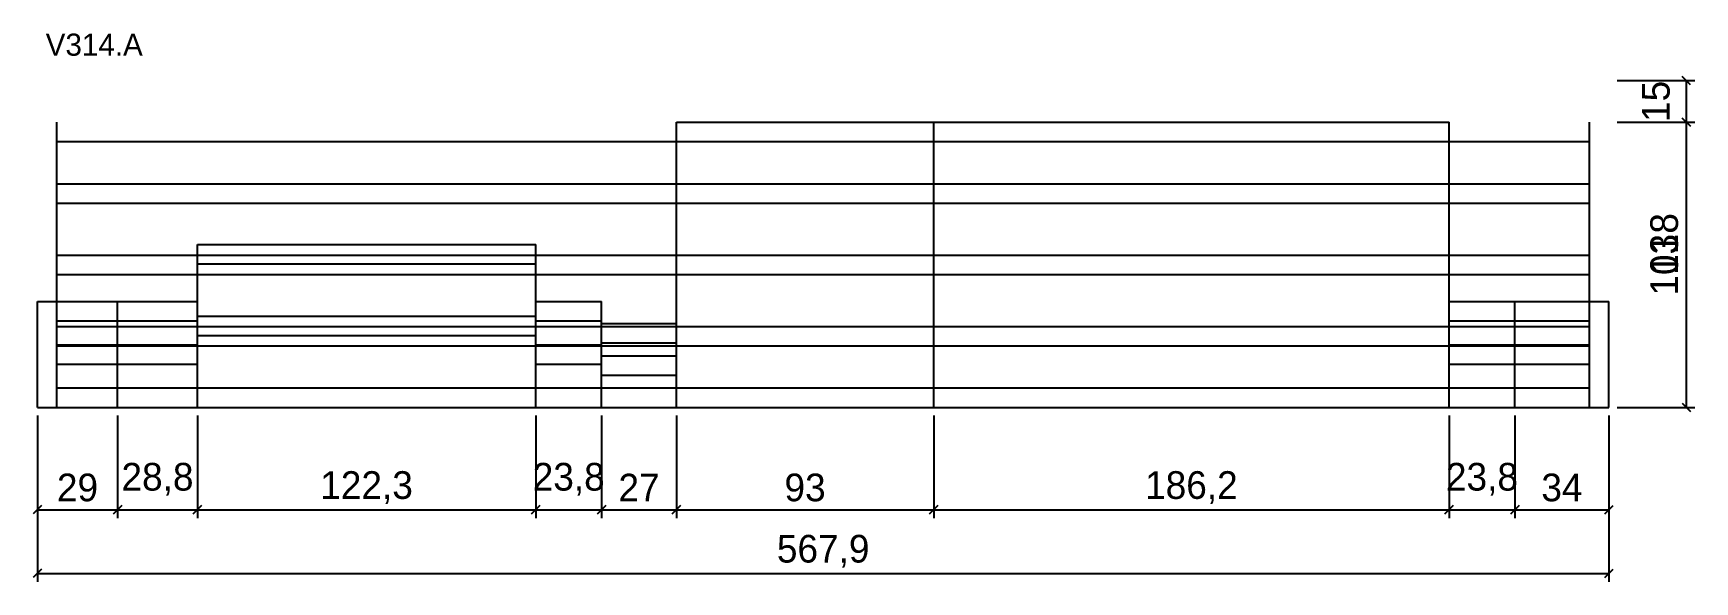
# Model space of a CAD drawing. Extents: x -2 to 599, y -316 to -118.
import ezdxf

# ---------------------------------------------------------------- set-up
doc = ezdxf.new("R2010")
doc.units = 0
for name, color, linetype in [('COTA', 241, 'Continuous'), ('NOMENCLATURA', 7, 'Continuous'), ('Painéis', 200, 'Continuous'), ('SARR_2.2x7', 40, 'Continuous')]:
    doc.layers.add(name, color=color, linetype=linetype)
doc.dimstyles.new('PAINEL', dxfattribs={"dimtxt": 10, "dimasz": 3, "dimexe": 3, "dimexo": 3, "dimgap": 3, "dimtad": 1, "dimblk": 'OBLIQUE', "dimblk1": 'OBLIQUE', "dimcen": 2.5, "dimclrd": 4, "dimclre": 4, "dimclrt": 240, "dimazin": 3, "dimtfac": 1, "dimtmove": 0, "dimatfit": 3})

# ---------------------------------------------------------------- blocks, each defined once
blk = doc.blocks.new('_OBLIQUE')
at = {"color": 0, "linetype": 'BYBLOCK'}
blk.add_line((-0.5, -0.5), (0.5, 0.5), dxfattribs=at)

msp = doc.modelspace()

# ---------------------------------------------------------------- linework, layer by layer
at = {"layer": 'Painéis'}
for p, q in [((230.9, -253), (230.9, -150)), ((230.9, -150), (323.9, -150)), ((323.9, -253), (323.9, -150)), ((323.9, -150), (510.1, -150)), ((510.1, -253), (510.1, -150)), ((57.8, -253), (57.8, -194.2)), ((57.8, -194.2), (180.1, -194.2)), ((180.1, -253), (180.1, -194.2)), ((0, -214.8), (29, -214.8)), ((0, -253), (0, -214.8)), ((29, -253), (29, -214.8)), ((29, -214.8), (57.8, -214.8)), ((180.1, -214.8), (203.9, -214.8)), ((203.9, -253), (203.9, -214.8)), ((510.1, -214.8), (533.9, -214.8)), ((533.9, -253), (533.9, -214.8)), ((533.9, -214.8), (567.9, -214.8)), ((567.9, -253), (567.9, -214.8)), ((203.9, -222.7), (230.9, -222.7)), ((0, -253), (29, -253)), ((29, -253), (57.8, -253)), ((57.8, -253), (180.1, -253)), ((180.1, -253), (203.9, -253)), ((203.9, -253), (230.9, -253)), ((230.9, -253), (323.9, -253)), ((323.9, -253), (510.1, -253)), ((510.1, -253), (533.9, -253)), ((533.9, -253), (567.9, -253))]:
    msp.add_line(p, q, dxfattribs=at)
at = {"layer": 'SARR_2.2x7'}
for p, q in [((7, -253), (7, -150)), ((560.9, -253), (560.9, -150))]:
    msp.add_line(p, q, dxfattribs=at)
for points in [[(7, -157), (29, -157)], [(29, -157), (57.8, -157)], [(57.8, -157), (180.1, -157)], [(180.1, -157), (203.9, -157)], [(203.9, -157), (230.9, -157)], [(230.9, -157), (323.9, -157)], [(230.9, -157), (323.9, -157)], [(323.9, -157), (510.1, -157)], [(323.9, -157), (510.1, -157)], [(510.1, -157), (533.9, -157)], [(533.9, -157), (560.9, -157)], [(7, -172.25), (29, -172.25)], [(29, -172.25), (57.8, -172.25)], [(57.8, -172.25), (180.1, -172.25)], [(180.1, -172.25), (203.9, -172.25)], [(203.9, -172.25), (230.9, -172.25)], [(230.9, -172.25), (323.9, -172.25)], [(230.9, -172.25), (323.9, -172.25)], [(323.9, -172.25), (510.1, -172.25)], [(323.9, -172.25), (510.1, -172.25)], [(510.1, -172.25), (533.9, -172.25)], [(533.9, -172.25), (560.9, -172.25)], [(7, -179.25), (29, -179.25)], [(29, -179.25), (57.8, -179.25)], [(57.8, -179.25), (180.1, -179.25)], [(180.1, -179.25), (203.9, -179.25)], [(203.9, -179.25), (230.9, -179.25)], [(230.9, -179.25), (323.9, -179.25)], [(230.9, -179.25), (323.9, -179.25)], [(323.9, -179.25), (510.1, -179.25)], [(323.9, -179.25), (510.1, -179.25)], [(510.1, -179.25), (533.9, -179.25)], [(533.9, -179.25), (560.9, -179.25)], [(7, -198), (29, -198)], [(29, -198), (57.8, -198)], [(57.8, -198), (180.1, -198)], [(180.1, -198), (203.9, -198)], [(203.9, -198), (230.9, -198)], [(230.9, -198), (323.9, -198)], [(230.9, -198), (323.9, -198)], [(323.9, -198), (510.1, -198)], [(323.9, -198), (510.1, -198)], [(510.1, -198), (533.9, -198)], [(533.9, -198), (560.9, -198)], [(57.8, -201.2), (180.1, -201.2)], [(7, -205), (29, -205)], [(29, -205), (57.8, -205)], [(57.8, -205), (180.1, -205)], [(180.1, -205), (203.9, -205)], [(203.9, -205), (230.9, -205)], [(230.9, -205), (323.9, -205)], [(230.9, -205), (323.9, -205)], [(323.9, -205), (510.1, -205)], [(323.9, -205), (510.1, -205)], [(510.1, -205), (533.9, -205)], [(533.9, -205), (560.9, -205)], [(7, -221.8), (29, -221.8)], [(29, -221.8), (57.8, -221.8)], [(57.8, -220.1), (180.1, -220.1)], [(180.1, -221.8), (203.9, -221.8)], [(510.1, -221.8), (533.9, -221.8)], [(533.9, -221.8), (560.9, -221.8)], [(7, -223.75), (29, -223.75)], [(29, -223.75), (57.8, -223.75)], [(57.8, -223.75), (180.1, -223.75)], [(57.8, -227.1), (180.1, -227.1)], [(180.1, -223.75), (203.9, -223.75)], [(203.9, -223.75), (230.9, -223.75)], [(230.9, -223.75), (323.9, -223.75)], [(230.9, -223.75), (323.9, -223.75)], [(323.9, -223.75), (510.1, -223.75)], [(323.9, -223.75), (510.1, -223.75)], [(510.1, -223.75), (533.9, -223.75)], [(533.9, -223.75), (560.9, -223.75)], [(7, -230.4), (29, -230.4)], [(7, -230.75), (29, -230.75)], [(29, -230.4), (57.8, -230.4)], [(29, -230.75), (57.8, -230.75)], [(57.8, -230.75), (180.1, -230.75)], [(180.1, -230.4), (203.9, -230.4)], [(180.1, -230.75), (203.9, -230.75)], [(203.9, -229.7), (230.9, -229.7)], [(203.9, -230.75), (230.9, -230.75)], [(230.9, -230.75), (323.9, -230.75)], [(230.9, -230.75), (323.9, -230.75)], [(323.9, -230.75), (510.1, -230.75)], [(323.9, -230.75), (510.1, -230.75)], [(510.1, -230.4), (533.9, -230.4)], [(510.1, -230.75), (533.9, -230.75)], [(533.9, -230.4), (560.9, -230.4)], [(533.9, -230.75), (560.9, -230.75)], [(7, -237.4), (29, -237.4)], [(29, -237.4), (57.8, -237.4)], [(180.1, -237.4), (203.9, -237.4)], [(203.9, -234.35), (230.9, -234.35)], [(510.1, -237.4), (533.9, -237.4)], [(533.9, -237.4), (560.9, -237.4)], [(7, -246), (29, -246)], [(7, -246), (29, -246)], [(29, -246), (57.8, -246)], [(29, -246), (57.8, -246)], [(57.8, -246), (180.1, -246)], [(57.8, -246), (180.1, -246)], [(180.1, -246), (203.9, -246)], [(180.1, -246), (203.9, -246)], [(203.9, -241.35), (230.9, -241.35)], [(203.9, -246), (230.9, -246)], [(203.9, -246), (230.9, -246)], [(230.9, -246), (323.9, -246)], [(230.9, -246), (323.9, -246)], [(323.9, -246), (510.1, -246)], [(323.9, -246), (510.1, -246)], [(510.1, -246), (533.9, -246)], [(510.1, -246), (533.9, -246)], [(533.9, -246), (560.9, -246)], [(533.9, -246), (560.9, -246)]]:
    msp.add_lwpolyline(points, dxfattribs=at)

# ---------------------------------------------------------------- texts
at = {"layer": 'NOMENCLATURA'}
msp.add_text('V314.A', height=8, dxfattribs=at).set_placement((3, -126))

# ---------------------------------------------------------------- dimensions: what is measured, and where the dimension line sits
at = {"layer": 'COTA'}
for base, p1, p2 in [((595.9, -253), (567.9, -253), (567.9, -135)), ((595.9, -150), (567.9, -150), (567.9, -135)), ((595.9, -253), (567.9, -253), (567.9, -150))]:
    msp.add_linear_dim(base=base, p1=p1, p2=p2, angle=90, dimstyle='PAINEL', dxfattribs=at).render()
for base, p1, p2 in [((0, -290), (0, -253), (29, -253)), ((0, -313), (0, -253), (567.9, -253)), ((29, -290), (29, -253), (57.8, -253)), ((57.8, -290), (57.8, -253), (180.1, -253)), ((180.1, -290), (180.1, -253), (203.9, -253)), ((203.9, -290), (203.9, -253), (230.9, -253)), ((230.9, -290), (230.9, -253), (323.9, -253)), ((323.9, -290), (323.9, -253), (510.1, -253)), ((510.1, -290), (510.1, -253), (533.9, -253)), ((533.9, -290), (533.9, -253), (567.9, -253))]:
    msp.add_linear_dim(base=base, p1=p1, p2=p2, dimstyle='PAINEL', dxfattribs=at).render()

doc.saveas('drawing.dxf')
